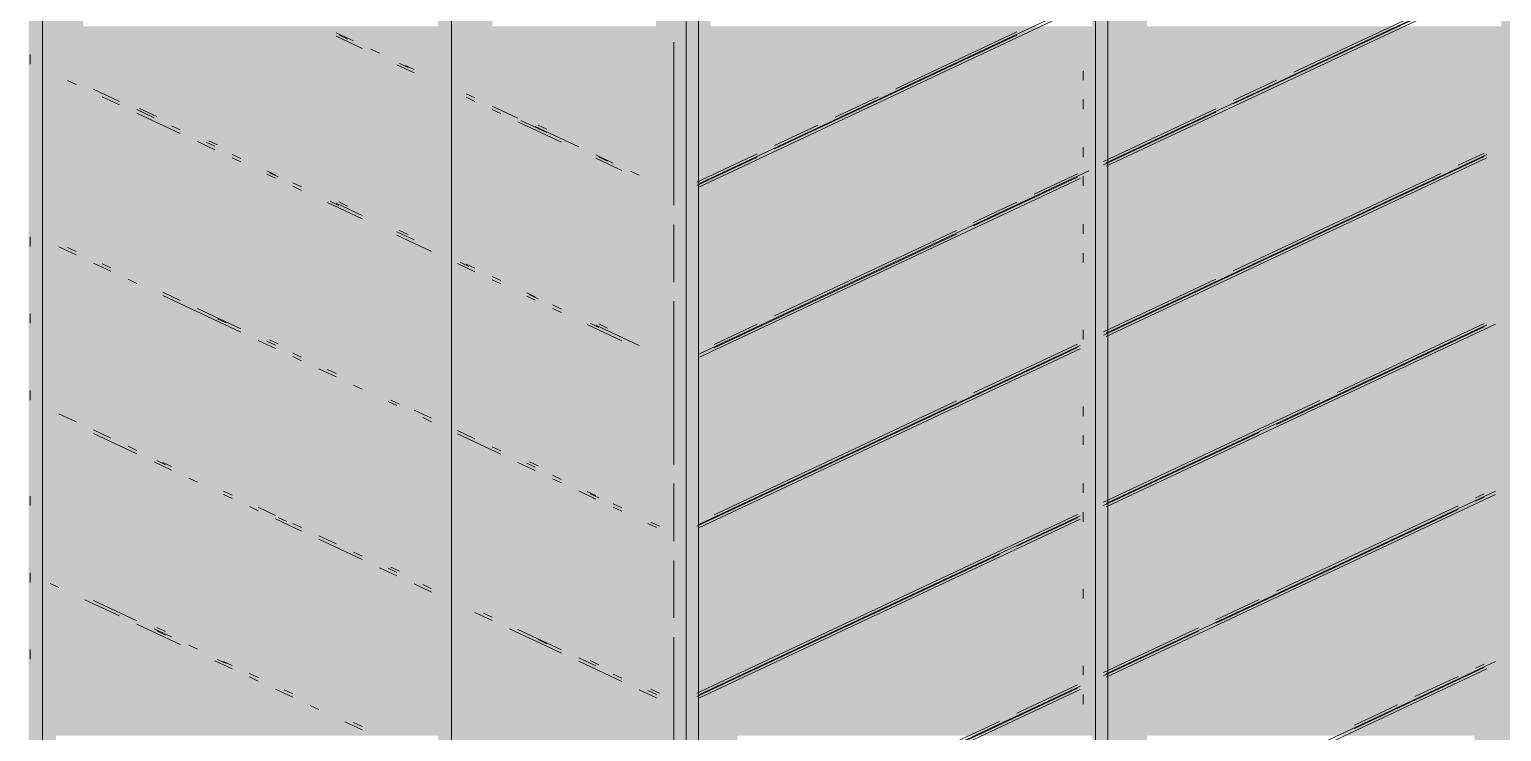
# Paper-space layout '03 3D Building and Roof' of a CAD drawing. Header units: millimetres. Extents: x 5 to 415, y 5 to 292.
# Drawn here: x 215.16 to 224.16, y 214.52 to 218.81 of the extents above; entities that cross this region are included whole.
import ezdxf

# ---------------------------------------------------------------- set-up
doc = ezdxf.new("R2010")
doc.units = ezdxf.units.MM
doc.layers.add('EXISTING', color=7, linetype='Continuous')
doc.layers.add('IMAGES', color=7, linetype='Continuous')

# ---------------------------------------------------------------- blocks, each defined once
blk = doc.blocks.new('SHEET_03')
at = {"layer": 'EXISTING', "color": 250, "lineweight": 9}
for p, q in [((215.2427, 225.6024), (215.2427, 208.9509)), ((221.677, 224.9764), (221.677, 208.3248)), ((221.752, 208.3601), (221.752, 225.0116)), ((217.7431, 224.4286), (217.7431, 207.777)), ((219.1767, 223.8025), (219.1767, 207.151)), ((219.2517, 207.1862), (219.2517, 223.8377)), ((221.7424, 217.9992), (224.0687, 219.0914)), ((221.7424, 217.9784), (224.0687, 219.0706)), ((222.5188, 218.3586), (224.052, 219.0784)), ((224.052, 219.0992), (222.8889, 218.5531)), ((219.2574, 217.8525), (221.6366, 218.9695)), ((219.2574, 217.8733), (221.5837, 218.9655)), ((217.0368, 218.7931), (217.1427, 218.7434)), ((217.0368, 218.7723), (217.1957, 218.6977)), ((217.0535, 218.7801), (217.1064, 218.7552)), ((219.7166, 218.0838), (221.197, 218.7788)), ((221.197, 218.7996), (220.4568, 218.4521)), ((217.2486, 218.6937), (217.3015, 218.6688)), ((219.1016, 217.74), (219.1016, 218.7367)), ((215.1677, 218.6018), (215.1677, 218.6604)), ((217.4074, 218.5983), (217.5133, 218.5486)), ((217.4241, 218.6061), (217.477, 218.5812)), ((217.4604, 218.5942), (217.5133, 218.5694)), ((215.3955, 218.5021), (215.4485, 218.4772)), ((221.602, 218.5034), (221.602, 218.5621)), ((222.7831, 218.5035), (222.5188, 218.3794)), ((215.5544, 218.4483), (215.7132, 218.3738)), ((215.6073, 218.4027), (215.7132, 218.3529)), ((217.831, 218.4202), (217.8839, 218.3954)), ((217.831, 218.3994), (217.8839, 218.3746)), ((220.351, 218.4024), (220.0867, 218.2783)), ((215.8191, 218.324), (215.925, 218.2743)), ((215.8191, 218.3032), (216.0838, 218.179)), ((215.9417, 218.2822), (215.8358, 218.3319)), ((217.9898, 218.3457), (218.1486, 218.2711)), ((217.9898, 218.3249), (218.0428, 218.3)), ((221.602, 218.3275), (221.602, 218.3862)), ((222.413, 218.3297), (221.7257, 218.0071)), ((221.7257, 217.9863), (222.413, 218.3089)), ((216.0309, 218.2246), (216.0838, 218.1998)), ((218.1486, 218.2503), (218.4134, 218.126)), ((218.1653, 218.2581), (218.3242, 218.1836)), ((218.2545, 218.2214), (218.5193, 218.0971)), ((218.3242, 218.2044), (218.2712, 218.2292)), ((219.9809, 218.2287), (219.7166, 218.1046)), ((216.1897, 218.1292), (216.2956, 218.0795)), ((216.2427, 218.1252), (216.2956, 218.1003)), ((216.3123, 218.1082), (216.2593, 218.133)), ((216.4015, 218.0506), (216.4544, 218.0258)), ((218.6251, 218.0474), (218.731, 217.9977)), ((218.6418, 218.0344), (218.6948, 218.0096)), ((219.6108, 218.0549), (219.2407, 217.8812)), ((219.2407, 217.8604), (219.6108, 218.0341)), ((221.602, 218.0344), (221.602, 218.093)), ((221.7257, 216.9455), (224.052, 218.0377)), ((221.7424, 216.9585), (224.0687, 218.0507)), ((224.052, 218.0585), (223.8934, 217.984)), ((216.4015, 218.0298), (216.4544, 218.005)), ((216.6133, 217.9512), (216.6662, 217.9264)), ((218.6251, 218.0266), (218.784, 217.952)), ((218.8369, 217.948), (218.8899, 217.9231)), ((219.2574, 216.8326), (221.6366, 217.9496)), ((221.7424, 216.9377), (224.0687, 218.0299)), ((216.6133, 217.9304), (216.6662, 217.9055)), ((216.6299, 217.9382), (216.6829, 217.9134)), ((216.7721, 217.8766), (216.825, 217.8518)), ((216.7721, 217.8558), (216.825, 217.831)), ((219.2574, 216.8118), (221.5837, 217.904)), ((220.9326, 217.6139), (221.5671, 217.9118)), ((221.5671, 217.9326), (221.3027, 217.8085)), ((221.602, 217.8585), (221.602, 217.9171)), ((223.7877, 217.9344), (222.5188, 217.3387)), ((217.0005, 217.7642), (217.0535, 217.7394)), ((216.9839, 217.7564), (217.1957, 217.657)), ((217.0368, 217.7524), (217.1957, 217.6778)), ((217.1064, 217.7353), (217.0535, 217.7602)), ((221.197, 217.7589), (220.9326, 217.6347)), ((217.477, 217.5613), (217.4241, 217.5862)), ((219.1016, 217.2709), (219.1016, 217.6227)), ((220.8269, 217.5851), (219.7166, 217.0638)), ((221.602, 217.5653), (221.602, 217.6239)), ((215.1677, 217.4878), (215.1677, 217.5464)), ((217.4074, 217.5784), (217.5133, 217.5287)), ((217.4074, 217.5576), (217.6192, 217.4581)), ((219.3465, 216.8693), (220.8269, 217.5643)), ((215.3426, 217.4862), (215.4485, 217.4365)), ((215.3955, 217.4822), (215.4485, 217.4573)), ((221.602, 217.3894), (221.602, 217.448)), ((215.5544, 217.3868), (215.6603, 217.3371)), ((215.6073, 217.3827), (215.6603, 217.3579)), ((217.778, 217.3836), (217.8839, 217.3339)), ((217.7947, 217.3914), (217.8477, 217.3665)), ((217.831, 217.3795), (217.8839, 217.3547)), ((215.7662, 217.2874), (215.8191, 217.2625)), ((217.9898, 217.305), (218.0428, 217.2801)), ((217.9898, 217.2841), (218.0428, 217.2593)), ((222.413, 217.289), (221.7257, 216.9663)), ((215.9779, 217.2088), (216.0838, 217.159)), ((215.9779, 217.1879), (216.4544, 216.9642)), ((218.2016, 217.2055), (218.2545, 217.1807)), ((218.2016, 217.1847), (218.2545, 217.1599)), ((218.2183, 217.1925), (218.2712, 217.1677)), ((219.1016, 216.1569), (219.1016, 217.1537)), ((215.1677, 217.0187), (215.1677, 217.0774)), ((216.1897, 217.1093), (216.4544, 216.9851)), ((216.3123, 217.0466), (216.3652, 217.0218)), ((218.3604, 217.131), (218.4134, 217.1061)), ((218.3604, 217.1101), (218.4134, 217.0853)), ((218.5722, 217.0107), (218.784, 216.9113)), ((218.5889, 217.0186), (218.6418, 216.9937)), ((218.6251, 217.0067), (218.8899, 216.8824)), ((218.6948, 216.9897), (218.6418, 217.0145)), ((219.6108, 217.0142), (219.3465, 216.8901)), ((221.602, 216.9204), (221.602, 216.979)), ((221.7424, 215.897), (224.1216, 217.014)), ((221.7424, 215.9178), (224.0687, 217.01)), ((222.7831, 216.4012), (224.052, 216.997)), ((224.052, 217.0178), (223.1532, 216.5958)), ((216.5603, 216.9145), (216.6662, 216.8648)), ((216.6133, 216.9105), (216.6662, 216.8856)), ((216.6829, 216.8935), (216.6299, 216.9183)), ((219.2407, 215.7789), (221.5671, 216.8711)), ((219.2574, 215.7919), (221.5837, 216.8841)), ((219.2574, 215.7711), (221.5837, 216.8632)), ((221.5671, 216.8919), (220.9326, 216.594)), ((216.7721, 216.8359), (216.825, 216.8111)), ((216.7721, 216.8151), (216.825, 216.7902)), ((216.9309, 216.7405), (217.0368, 216.6908)), ((216.9839, 216.7365), (217.0368, 216.7116)), ((215.1677, 216.5497), (215.1677, 216.6083)), ((217.1427, 216.6411), (217.1957, 216.6163)), ((217.3545, 216.5417), (217.4074, 216.5168)), ((217.3712, 216.5495), (217.4241, 216.5247)), ((220.8269, 216.5444), (219.3465, 215.8494)), ((221.602, 216.4513), (221.602, 216.5099)), ((223.0475, 216.5462), (221.7257, 215.9256)), ((215.3426, 216.4663), (215.4485, 216.4166)), ((217.5133, 216.4879), (217.6192, 216.4382)), ((217.5663, 216.4423), (217.6192, 216.4174)), ((215.5544, 216.3669), (215.6603, 216.3172)), ((215.5544, 216.3461), (215.8191, 216.2218)), ((217.778, 216.3637), (217.8839, 216.3139)), ((217.778, 216.3428), (218.0428, 216.2186)), ((221.602, 216.2754), (221.602, 216.334)), ((221.7257, 215.9048), (222.6774, 216.3516)), ((215.7662, 216.2675), (215.8191, 216.2426)), ((217.9898, 216.2642), (218.0428, 216.2394)), ((215.925, 216.1721), (216.0309, 216.1224)), ((215.9417, 216.1799), (215.9946, 216.155)), ((215.9779, 216.168), (216.0309, 216.1432)), ((218.1486, 216.1689), (218.2545, 216.1191)), ((218.2016, 216.1648), (218.2545, 216.14)), ((218.2712, 216.1478), (218.2183, 216.1726)), ((216.1368, 216.0727), (216.1897, 216.0478)), ((218.3604, 216.0902), (218.4134, 216.0654)), ((218.3604, 216.0694), (218.4134, 216.0446)), ((215.1677, 215.9047), (215.1677, 215.9633)), ((216.3485, 215.994), (216.4015, 215.9692)), ((216.3485, 215.9732), (216.4015, 215.9484)), ((218.5193, 215.9949), (218.6251, 215.9451)), ((218.5722, 215.9908), (218.6251, 215.966)), ((218.5889, 215.9778), (218.6418, 215.953)), ((219.1016, 215.6879), (219.1016, 216.0397)), ((221.602, 215.9822), (221.602, 216.0409)), ((221.7424, 214.8771), (224.1216, 215.9941)), ((221.7424, 214.8563), (224.1216, 215.9732)), ((224.052, 215.9771), (223.9992, 215.9522)), ((216.5074, 215.8987), (216.5603, 215.8738)), ((216.5603, 215.8946), (216.6662, 215.8449)), ((218.731, 215.9163), (218.784, 215.8914)), ((218.731, 215.8954), (218.784, 215.8706)), ((222.413, 215.1868), (223.8934, 215.8818)), ((223.8934, 215.9026), (222.7831, 215.3813)), ((223.9992, 215.9314), (224.052, 215.9562)), ((216.6662, 215.8241), (216.825, 215.7495)), ((216.6829, 215.8319), (216.7358, 215.8071)), ((216.7721, 215.7952), (216.825, 215.7703)), ((218.9428, 215.796), (218.9958, 215.7712)), ((218.9595, 215.8038), (219.0124, 215.779)), ((221.5671, 215.8512), (219.2407, 214.759)), ((219.2574, 214.7512), (221.5837, 215.8433)), ((219.2574, 214.7304), (221.5837, 215.8225)), ((221.197, 215.6566), (221.5671, 215.8303)), ((221.602, 215.8063), (221.602, 215.865)), ((216.9309, 215.7206), (217.0368, 215.6709)), ((216.9309, 215.6998), (217.1957, 215.5755)), ((217.1427, 215.6212), (217.1957, 215.5964)), ((219.2407, 214.7382), (221.0912, 215.607)), ((217.3015, 215.5258), (217.4074, 215.4761)), ((217.3545, 215.5218), (217.4074, 215.4969)), ((217.4241, 215.5048), (217.3712, 215.5296)), ((219.1016, 215.2188), (219.1016, 215.5706)), ((215.1677, 215.4357), (215.1677, 215.4943)), ((215.2897, 215.4296), (215.3426, 215.4048)), ((217.5133, 215.4264), (217.6192, 215.3767)), ((217.5663, 215.4224), (217.6192, 215.3975)), ((221.602, 215.3373), (221.602, 215.3959)), ((215.5014, 215.3302), (215.7132, 215.2308)), ((215.5544, 215.3262), (215.8191, 215.2019)), ((217.8839, 215.2524), (217.9898, 215.2027)), ((217.9369, 215.2484), (217.9898, 215.2235)), ((222.6774, 215.3317), (222.413, 215.2076)), ((215.8191, 215.1811), (216.0838, 215.0568)), ((215.9946, 215.1351), (215.9417, 215.16)), ((222.3073, 215.1579), (221.7257, 214.8849)), ((215.925, 215.1522), (216.0309, 215.1025)), ((215.9417, 215.1392), (215.9946, 215.1143)), ((218.0957, 215.153), (218.4134, 215.0039)), ((218.1486, 215.1489), (218.4134, 215.0247)), ((218.2712, 215.0862), (218.3242, 215.0614)), ((219.1016, 214.1048), (219.1016, 215.1015)), ((221.7257, 214.8641), (222.3073, 215.1371)), ((215.1677, 214.9666), (215.1677, 215.0252)), ((216.1368, 215.0527), (216.1897, 215.0279)), ((218.5193, 214.975), (218.6251, 214.9252)), ((216.2956, 214.9574), (216.4015, 214.9077)), ((216.3123, 214.9652), (216.3652, 214.9403)), ((216.3485, 214.9533), (216.4015, 214.9285)), ((218.5193, 214.9541), (218.784, 214.8299)), ((218.6418, 214.9331), (218.5889, 214.9579)), ((221.602, 214.8682), (221.602, 214.9269)), ((221.7424, 213.8364), (224.1216, 214.9533)), ((221.7424, 213.8155), (224.0687, 214.9077)), ((223.259, 214.5432), (224.052, 214.9155)), ((224.052, 214.9363), (223.9992, 214.9115)), ((216.5074, 214.8788), (216.5603, 214.8539)), ((216.5074, 214.8579), (216.5603, 214.8331)), ((218.731, 214.8755), (218.784, 214.8507)), ((219.2574, 213.7105), (221.5837, 214.8026)), ((221.5671, 214.8104), (221.197, 214.6367)), ((223.8934, 214.8619), (223.6291, 214.7378)), ((216.6662, 214.7834), (216.7721, 214.7337)), ((216.7192, 214.7793), (216.7721, 214.7545)), ((218.8899, 214.7802), (218.9958, 214.7304)), ((218.9428, 214.7761), (218.9958, 214.7513)), ((219.0124, 214.7591), (218.9595, 214.7839)), ((219.2574, 213.6896), (221.5837, 214.7818)), ((220.8269, 214.4421), (221.5671, 214.7896)), ((221.602, 214.6923), (221.602, 214.751)), ((216.878, 214.684), (216.9309, 214.6591)), ((223.5233, 214.6881), (223.259, 214.564)), ((217.0898, 214.5845), (217.1957, 214.5348)), ((217.1427, 214.5805), (217.1957, 214.5556)), ((221.0912, 214.587), (220.8269, 214.4629))]:
    blk.add_line(p, q, dxfattribs=at)
at = {"layer": 'IMAGES', "color": 7}
for points in [[(215.1593, 209), (215.3259, 209), (215.1593, 225.5), (215.3259, 225.5)], [(217.6588, 207.8333), (217.8254, 207.8333), (217.6588, 224.6667), (217.8254, 224.6667)], [(219.1585, 214.8333), (219.3252, 214.8333), (219.1585, 223.8333), (219.3252, 223.8333)], [(221.6581, 217.8333), (221.8247, 217.8333), (221.6581, 222.1667), (221.8247, 222.1667)], [(224.1576, 217.1667), (224.3242, 217.1667), (224.1576, 220), (224.3242, 220)], [(218.9919, 213.8333), (219.1585, 213.8333), (218.9919, 219.8333), (219.1585, 219.8333)], [(215.3259, 218.3333), (215.4925, 218.3333), (215.3259, 219.5), (215.4925, 219.5)], [(217.8254, 218.3333), (217.9921, 218.3333), (217.8254, 219.1667), (217.9921, 219.1667)], [(221.8247, 218.1667), (221.9913, 218.1667), (221.8247, 219), (221.9913, 219)], [(215.4925, 218.6667), (216.8256, 218.6667), (215.4925, 218.8333), (216.8256, 218.8333)], [(216.8256, 218.6667), (217.1589, 218.6667), (216.8256, 218.8333), (217.1589, 218.8333)], [(217.1589, 218.6667), (217.3255, 218.6667), (217.1589, 218.8333), (217.3255, 218.8333)], [(217.3255, 218.6667), (217.6588, 218.6667), (217.3255, 218.8333), (217.6588, 218.8333)], [(217.9921, 218.3333), (218.9919, 218.3333), (217.9921, 218.8333), (218.9919, 218.8333)], [(219.3252, 218.1667), (219.4918, 218.1667), (219.3252, 218.8333), (219.4918, 218.8333)], [(219.4918, 218.6667), (220.9915, 218.6667), (219.4918, 218.8333), (220.9915, 218.8333)], [(220.9915, 218.6667), (221.6581, 218.6667), (220.9915, 218.8333), (221.6581, 218.8333)], [(221.9913, 218.6667), (223.1578, 218.6667), (221.9913, 218.8333), (223.1578, 218.8333)], [(223.1578, 218.6667), (223.8243, 218.6667), (223.1578, 218.8333), (223.8243, 218.8333)], [(223.8243, 218.6667), (223.991, 218.6667), (223.8243, 218.8333), (223.991, 218.8333)], [(223.991, 218), (224.1576, 218), (223.991, 218.8333), (224.1576, 218.8333)], [(215.4925, 218.5), (216.9923, 218.5), (215.4925, 218.6667), (216.9923, 218.6667)], [(216.9923, 218.5), (217.6588, 218.5), (216.9923, 218.6667), (217.6588, 218.6667)], [(219.4918, 218.5), (220.6582, 218.5), (219.4918, 218.6667), (220.6582, 218.6667)], [(220.6582, 218.5), (221.1581, 218.5), (220.6582, 218.6667), (221.1581, 218.6667)], [(221.1581, 218.5), (221.4914, 218.5), (221.1581, 218.6667), (221.4914, 218.6667)], [(221.4914, 217.8333), (221.6581, 217.8333), (221.4914, 218.6667), (221.6581, 218.6667)], [(221.9913, 218.5), (222.8245, 218.5), (221.9913, 218.6667), (222.8245, 218.6667)], [(222.8245, 218.5), (223.491, 218.5), (222.8245, 218.6667), (223.491, 218.6667)], [(223.491, 218.5), (223.991, 218.5), (223.491, 218.6667), (223.991, 218.6667)], [(215.4925, 218.3333), (215.8258, 218.3333), (215.4925, 218.5), (215.8258, 218.5)], [(215.8258, 218.3333), (217.3255, 218.3333), (215.8258, 218.5), (217.3255, 218.5)], [(217.3255, 218.3333), (217.4922, 218.3333), (217.3255, 218.5), (217.4922, 218.5)], [(217.4922, 218.3333), (217.6588, 218.3333), (217.4922, 218.5), (217.6588, 218.5)], [(219.4918, 218.3333), (220.1583, 218.3333), (219.4918, 218.5), (220.1583, 218.5)], [(220.1583, 218.3333), (220.8249, 218.3333), (220.1583, 218.5), (220.8249, 218.5)], [(220.8249, 218.3333), (221.4914, 218.3333), (220.8249, 218.5), (221.4914, 218.5)], [(221.9913, 218.3333), (222.4912, 218.3333), (221.9913, 218.5), (222.4912, 218.5)], [(222.4912, 218.3333), (223.1578, 218.3333), (222.4912, 218.5), (223.1578, 218.5)], [(223.1578, 218.3333), (223.991, 218.3333), (223.1578, 218.5), (223.991, 218.5)], [(215.3259, 218.1667), (215.6592, 218.1667), (215.3259, 218.3333), (215.6592, 218.3333)], [(215.6592, 218.1667), (215.8258, 218.1667), (215.6592, 218.3333), (215.8258, 218.3333)], [(215.8258, 218.1667), (215.9924, 218.1667), (215.8258, 218.3333), (215.9924, 218.3333)], [(215.9924, 218), (216.1591, 218), (215.9924, 218.3333), (216.1591, 218.3333)], [(216.1591, 218.1667), (217.6588, 218.1667), (216.1591, 218.3333), (217.6588, 218.3333)], [(217.8254, 218.1667), (218.1587, 218.1667), (217.8254, 218.3333), (218.1587, 218.3333)], [(218.1587, 218.1667), (218.492, 218.1667), (218.1587, 218.3333), (218.492, 218.3333)], [(218.492, 218.1667), (218.9919, 218.1667), (218.492, 218.3333), (218.9919, 218.3333)], [(219.4918, 218.1667), (219.8251, 218.1667), (219.4918, 218.3333), (219.8251, 218.3333)], [(219.8251, 218.1667), (220.1583, 218.1667), (219.8251, 218.3333), (220.1583, 218.3333)], [(220.1583, 218.1667), (220.325, 218.1667), (220.1583, 218.3333), (220.325, 218.3333)], [(220.325, 218.1667), (220.4916, 218.1667), (220.325, 218.3333), (220.4916, 218.3333)], [(220.4916, 218.1667), (221.4914, 218.1667), (220.4916, 218.3333), (221.4914, 218.3333)], [(221.9913, 218.1667), (222.158, 218.1667), (221.9913, 218.3333), (222.158, 218.3333)], [(222.158, 218.1667), (222.6579, 218.1667), (222.158, 218.3333), (222.6579, 218.3333)], [(222.6579, 218.1667), (223.991, 218.1667), (222.6579, 218.3333), (223.991, 218.3333)], [(215.3259, 217.8333), (215.4925, 217.8333), (215.3259, 218.1667), (215.4925, 218.1667)], [(215.4925, 218), (215.9924, 218), (215.4925, 218.1667), (215.9924, 218.1667)], [(216.1591, 218), (216.4924, 218), (216.1591, 218.1667), (216.4924, 218.1667)], [(216.4924, 218), (217.6588, 218), (216.4924, 218.1667), (217.6588, 218.1667)], [(217.8254, 217.3333), (217.9921, 217.3333), (217.8254, 218.1667), (217.9921, 218.1667)], [(217.9921, 218), (218.1587, 218), (217.9921, 218.1667), (218.1587, 218.1667)], [(218.1587, 218), (218.3253, 218), (218.1587, 218.1667), (218.3253, 218.1667)], [(218.3253, 218), (218.492, 218), (218.3253, 218.1667), (218.492, 218.1667)], [(218.492, 217.8333), (218.6586, 217.8333), (218.492, 218.1667), (218.6586, 218.1667)], [(218.6586, 218), (218.9919, 218), (218.6586, 218.1667), (218.9919, 218.1667)], [(219.3252, 218), (219.4918, 218), (219.3252, 218.1667), (219.4918, 218.1667)], [(219.4918, 218), (220.1583, 218), (219.4918, 218.1667), (220.1583, 218.1667)], [(220.1583, 218), (221.4914, 218), (220.1583, 218.1667), (221.4914, 218.1667)], [(221.8247, 218), (222.3246, 218), (221.8247, 218.1667), (222.3246, 218.1667)], [(222.3246, 218), (223.991, 218), (222.3246, 218.1667), (223.991, 218.1667)], [(215.4925, 217.8333), (216.3257, 217.8333), (215.4925, 218), (216.3257, 218)], [(216.3257, 217.8333), (216.4924, 217.8333), (216.3257, 218), (216.4924, 218)], [(216.4924, 217.8333), (216.8256, 217.8333), (216.4924, 218), (216.8256, 218)], [(216.8256, 217.8333), (217.6588, 217.8333), (216.8256, 218), (217.6588, 218)], [(217.9921, 217.8333), (218.492, 217.8333), (217.9921, 218), (218.492, 218)], [(218.6586, 217.8333), (218.8253, 217.8333), (218.6586, 218), (218.8253, 218)], [(218.8253, 217.6667), (218.9919, 217.6667), (218.8253, 218), (218.9919, 218)], [(219.3252, 217.8333), (219.8251, 217.8333), (219.3252, 218), (219.8251, 218)], [(219.8251, 217.8333), (221.4914, 217.8333), (219.8251, 218), (221.4914, 218)], [(221.8247, 217.1667), (221.9913, 217.1667), (221.8247, 218), (221.9913, 218)], [(221.9913, 217.8333), (223.6577, 217.8333), (221.9913, 218), (223.6577, 218)], [(223.6577, 217.8333), (224.1576, 217.8333), (223.6577, 218), (224.1576, 218)], [(215.3259, 217.6667), (216.659, 217.6667), (215.3259, 217.8333), (216.659, 217.8333)], [(216.659, 217.6667), (216.8256, 217.6667), (216.659, 217.8333), (216.8256, 217.8333)], [(216.8256, 217.6667), (217.3255, 217.6667), (216.8256, 217.8333), (217.3255, 217.8333)], [(217.3255, 217.6667), (217.6588, 217.6667), (217.3255, 217.8333), (217.6588, 217.8333)], [(217.9921, 217.6667), (218.8253, 217.6667), (217.9921, 217.8333), (218.8253, 217.8333)], [(219.3252, 217), (219.4918, 217), (219.3252, 217.8333), (219.4918, 217.8333)], [(219.4918, 217.6667), (220.9915, 217.6667), (219.4918, 217.8333), (220.9915, 217.8333)], [(220.9915, 217.6667), (221.4914, 217.6667), (220.9915, 217.8333), (221.4914, 217.8333)], [(221.4914, 217.6667), (221.8247, 217.6667), (221.4914, 217.8333), (221.8247, 217.8333)], [(221.9913, 217.6667), (223.3244, 217.6667), (221.9913, 217.8333), (223.3244, 217.8333)], [(223.3244, 217.6667), (223.8243, 217.6667), (223.3244, 217.8333), (223.8243, 217.8333)], [(223.8243, 217.6667), (223.991, 217.6667), (223.8243, 217.8333), (223.991, 217.8333)], [(223.991, 217), (224.1576, 217), (223.991, 217.8333), (224.1576, 217.8333)], [(215.3259, 217.5), (215.4925, 217.5), (215.3259, 217.6667), (215.4925, 217.6667)], [(215.4925, 217.5), (216.9923, 217.5), (215.4925, 217.6667), (216.9923, 217.6667)], [(216.9923, 217.5), (217.1589, 217.5), (216.9923, 217.6667), (217.1589, 217.6667)], [(217.1589, 217.5), (217.4922, 217.5), (217.1589, 217.6667), (217.4922, 217.6667)], [(217.4922, 217.5), (217.6588, 217.5), (217.4922, 217.6667), (217.6588, 217.6667)], [(217.9921, 217.3333), (218.9919, 217.3333), (217.9921, 217.6667), (218.9919, 217.6667)], [(219.4918, 217.5), (220.6582, 217.5), (219.4918, 217.6667), (220.6582, 217.6667)], [(220.6582, 217.5), (221.3248, 217.5), (220.6582, 217.6667), (221.3248, 217.6667)], [(221.3248, 217.5), (221.4914, 217.5), (221.3248, 217.6667), (221.4914, 217.6667)], [(221.4914, 216.8333), (221.6581, 216.8333), (221.4914, 217.6667), (221.6581, 217.6667)], [(221.6581, 216.8333), (221.8247, 216.8333), (221.6581, 217.6667), (221.8247, 217.6667)], [(221.9913, 217.5), (222.9911, 217.5), (221.9913, 217.6667), (222.9911, 217.6667)], [(222.9911, 217.5), (223.491, 217.5), (222.9911, 217.6667), (223.491, 217.6667)], [(223.491, 217.5), (223.991, 217.5), (223.491, 217.6667), (223.991, 217.6667)], [(215.3259, 217.3333), (215.4925, 217.3333), (215.3259, 217.5), (215.4925, 217.5)], [(215.4925, 217.3333), (215.6592, 217.3333), (215.4925, 217.5), (215.6592, 217.5)], [(215.6592, 217.3333), (217.3255, 217.3333), (215.6592, 217.5), (217.3255, 217.5)], [(217.3255, 217.3333), (217.4922, 217.3333), (217.3255, 217.5), (217.4922, 217.5)], [(217.4922, 217.3333), (217.6588, 217.3333), (217.4922, 217.5), (217.6588, 217.5)], [(219.4918, 217.3333), (220.325, 217.3333), (219.4918, 217.5), (220.325, 217.5)], [(220.325, 217.3333), (220.9915, 217.3333), (220.325, 217.5), (220.9915, 217.5)], [(220.9915, 217.3333), (221.4914, 217.3333), (220.9915, 217.5), (221.4914, 217.5)], [(221.9913, 217.3333), (222.6579, 217.3333), (221.9913, 217.5), (222.6579, 217.5)], [(222.6579, 217.3333), (223.1578, 217.3333), (222.6579, 217.5), (223.1578, 217.5)], [(223.1578, 217.3333), (223.991, 217.3333), (223.1578, 217.5), (223.991, 217.5)], [(215.3259, 217.1667), (215.9924, 217.1667), (215.3259, 217.3333), (215.9924, 217.3333)], [(215.9924, 217.1667), (217.6588, 217.1667), (215.9924, 217.3333), (217.6588, 217.3333)], [(217.8254, 217.1667), (218.1587, 217.1667), (217.8254, 217.3333), (218.1587, 217.3333)], [(218.1587, 217.1667), (218.9919, 217.1667), (218.1587, 217.3333), (218.9919, 217.3333)], [(219.4918, 217.1667), (219.9917, 217.1667), (219.4918, 217.3333), (219.9917, 217.3333)], [(219.9917, 217.1667), (220.6582, 217.1667), (219.9917, 217.3333), (220.6582, 217.3333)], [(220.6582, 217.1667), (221.4914, 217.1667), (220.6582, 217.3333), (221.4914, 217.3333)], [(221.9913, 217.1667), (222.158, 217.1667), (221.9913, 217.3333), (222.158, 217.3333)], [(222.158, 217.1667), (222.8245, 217.1667), (222.158, 217.3333), (222.8245, 217.3333)], [(222.8245, 217.1667), (223.991, 217.1667), (222.8245, 217.3333), (223.991, 217.3333)], [(215.3259, 216.5), (215.4925, 216.5), (215.3259, 217.1667), (215.4925, 217.1667)], [(215.4925, 217), (215.9924, 217), (215.4925, 217.1667), (215.9924, 217.1667)], [(215.9924, 217), (216.3257, 217), (215.9924, 217.1667), (216.3257, 217.1667)], [(216.3257, 217), (216.4924, 217), (216.3257, 217.1667), (216.4924, 217.1667)], [(216.4924, 217), (217.6588, 217), (216.4924, 217.1667), (217.6588, 217.1667)], [(217.8254, 216.3333), (217.9921, 216.3333), (217.8254, 217.1667), (217.9921, 217.1667)], [(217.9921, 217), (218.1587, 217), (217.9921, 217.1667), (218.1587, 217.1667)], [(218.1587, 217), (218.3253, 217), (218.1587, 217.1667), (218.3253, 217.1667)], [(218.3253, 217), (218.492, 217), (218.3253, 217.1667), (218.492, 217.1667)], [(218.492, 217), (218.9919, 217), (218.492, 217.1667), (218.9919, 217.1667)], [(219.4918, 217), (219.6584, 217), (219.4918, 217.1667), (219.6584, 217.1667)], [(219.6584, 217), (220.325, 217), (219.6584, 217.1667), (220.325, 217.1667)], [(220.325, 217), (221.4914, 217), (220.325, 217.1667), (221.4914, 217.1667)], [(221.8247, 217), (222.4912, 217), (221.8247, 217.1667), (222.4912, 217.1667)], [(222.4912, 217), (223.991, 217), (222.4912, 217.1667), (223.991, 217.1667)], [(224.1576, 217), (224.4909, 217), (224.1576, 217.1667), (224.4909, 217.1667)], [(215.4925, 216.8333), (216.1591, 216.8333), (215.4925, 217), (216.1591, 217)], [(216.1591, 216.8333), (216.3257, 216.8333), (216.1591, 217), (216.3257, 217)], [(216.3257, 216.8333), (216.4924, 216.8333), (216.3257, 217), (216.4924, 217)], [(216.4924, 216.8333), (216.8256, 216.8333), (216.4924, 217), (216.8256, 217)], [(216.8256, 216.8333), (217.6588, 216.8333), (216.8256, 217), (217.6588, 217)], [(217.9921, 216.8333), (218.3253, 216.8333), (217.9921, 217), (218.3253, 217)], [(218.3253, 216.8333), (218.6586, 216.8333), (218.3253, 217), (218.6586, 217)], [(218.6586, 216.8333), (218.8253, 216.8333), (218.6586, 217), (218.8253, 217)], [(218.8253, 216.6667), (218.9919, 216.6667), (218.8253, 217), (218.9919, 217)], [(219.3252, 216.8333), (219.9917, 216.8333), (219.3252, 217), (219.9917, 217)], [(219.9917, 216.8333), (221.4914, 216.8333), (219.9917, 217), (221.4914, 217)], [(221.8247, 216.8333), (222.158, 216.8333), (221.8247, 217), (222.158, 217)], [(222.158, 216.8333), (223.6577, 216.8333), (222.158, 217), (223.6577, 217)], [(223.6577, 216.8333), (224.1576, 216.8333), (223.6577, 217), (224.1576, 217)], [(224.1576, 216.1667), (224.3242, 216.1667), (224.1576, 217), (224.3242, 217)], [(215.4925, 216.6667), (216.4924, 216.6667), (215.4925, 216.8333), (216.4924, 216.8333)], [(216.4924, 216.6667), (217.1589, 216.6667), (216.4924, 216.8333), (217.1589, 216.8333)], [(217.1589, 216.6667), (217.6588, 216.6667), (217.1589, 216.8333), (217.6588, 216.8333)], [(217.9921, 216.6667), (218.8253, 216.6667), (217.9921, 216.8333), (218.8253, 216.8333)], [(219.3252, 216.1667), (219.4918, 216.1667), (219.3252, 216.8333), (219.4918, 216.8333)], [(219.4918, 216.6667), (221.1581, 216.6667), (219.4918, 216.8333), (221.1581, 216.8333)], [(221.1581, 216.6667), (221.4914, 216.6667), (221.1581, 216.8333), (221.4914, 216.8333)], [(221.4914, 216.6667), (221.8247, 216.6667), (221.4914, 216.8333), (221.8247, 216.8333)], [(221.8247, 216.1667), (221.9913, 216.1667), (221.8247, 216.8333), (221.9913, 216.8333)], [(221.9913, 216.6667), (223.3244, 216.6667), (221.9913, 216.8333), (223.3244, 216.8333)], [(223.3244, 216.6667), (224.1576, 216.6667), (223.3244, 216.8333), (224.1576, 216.8333)], [(215.4925, 216.5), (216.8256, 216.5), (215.4925, 216.6667), (216.8256, 216.6667)], [(216.8256, 216.5), (216.9923, 216.5), (216.8256, 216.6667), (216.9923, 216.6667)], [(216.9923, 216.5), (217.1589, 216.5), (216.9923, 216.6667), (217.1589, 216.6667)], [(217.1589, 216.5), (217.3255, 216.5), (217.1589, 216.6667), (217.3255, 216.6667)], [(217.3255, 216.5), (217.6588, 216.5), (217.3255, 216.6667), (217.6588, 216.6667)], [(217.9921, 216.3333), (218.9919, 216.3333), (217.9921, 216.6667), (218.9919, 216.6667)], [(219.4918, 216.5), (220.8249, 216.5), (219.4918, 216.6667), (220.8249, 216.6667)], [(220.8249, 216.5), (221.3248, 216.5), (220.8249, 216.6667), (221.3248, 216.6667)], [(221.3248, 216.5), (221.4914, 216.5), (221.3248, 216.6667), (221.4914, 216.6667)], [(221.4914, 215.8333), (221.6581, 215.8333), (221.4914, 216.6667), (221.6581, 216.6667)], [(221.6581, 216), (221.8247, 216), (221.6581, 216.6667), (221.8247, 216.6667)], [(221.9913, 216.5), (222.9911, 216.5), (221.9913, 216.6667), (222.9911, 216.6667)], [(222.9911, 216.5), (223.6577, 216.5), (222.9911, 216.6667), (223.6577, 216.6667)], [(223.6577, 216.5), (223.991, 216.5), (223.6577, 216.6667), (223.991, 216.6667)], [(223.991, 216), (224.1576, 216), (223.991, 216.6667), (224.1576, 216.6667)], [(215.3259, 216.3333), (215.4925, 216.3333), (215.3259, 216.5), (215.4925, 216.5)], [(215.4925, 216.3333), (215.6592, 216.3333), (215.4925, 216.5), (215.6592, 216.5)], [(215.6592, 216.3333), (217.3255, 216.3333), (215.6592, 216.5), (217.3255, 216.5)], [(217.3255, 216.3333), (217.4922, 216.3333), (217.3255, 216.5), (217.4922, 216.5)], [(217.4922, 216.3333), (217.6588, 216.3333), (217.4922, 216.5), (217.6588, 216.5)], [(219.4918, 216.3333), (220.4916, 216.3333), (219.4918, 216.5), (220.4916, 216.5)], [(220.4916, 216.3333), (221.1581, 216.3333), (220.4916, 216.5), (221.1581, 216.5)], [(221.1581, 216.3333), (221.4914, 216.3333), (221.1581, 216.5), (221.4914, 216.5)], [(221.9913, 216.3333), (222.6579, 216.3333), (221.9913, 216.5), (222.6579, 216.5)], [(222.6579, 216.3333), (223.1578, 216.3333), (222.6579, 216.5), (223.1578, 216.5)], [(223.1578, 216.3333), (223.991, 216.3333), (223.1578, 216.5), (223.991, 216.5)], [(215.3259, 216.1667), (215.6592, 216.1667), (215.3259, 216.3333), (215.6592, 216.3333)], [(215.6592, 216.1667), (215.8258, 216.1667), (215.6592, 216.3333), (215.8258, 216.3333)], [(215.8258, 216.1667), (215.9924, 216.1667), (215.8258, 216.3333), (215.9924, 216.3333)], [(215.9924, 216.1667), (217.6588, 216.1667), (215.9924, 216.3333), (217.6588, 216.3333)], [(217.8254, 216.1667), (217.9921, 216.1667), (217.8254, 216.3333), (217.9921, 216.3333)], [(217.9921, 216.1667), (218.1587, 216.1667), (217.9921, 216.3333), (218.1587, 216.3333)], [(218.1587, 216.1667), (218.9919, 216.1667), (218.1587, 216.3333), (218.9919, 216.3333)], [(219.4918, 216.1667), (219.9917, 216.1667), (219.4918, 216.3333), (219.9917, 216.3333)], [(219.9917, 216.1667), (220.6582, 216.1667), (219.9917, 216.3333), (220.6582, 216.3333)], [(220.6582, 216.1667), (221.4914, 216.1667), (220.6582, 216.3333), (221.4914, 216.3333)], [(221.9913, 216.1667), (222.3246, 216.1667), (221.9913, 216.3333), (222.3246, 216.3333)], [(222.3246, 216.1667), (222.9911, 216.1667), (222.3246, 216.3333), (222.9911, 216.3333)], [(222.9911, 216.1667), (223.991, 216.1667), (222.9911, 216.3333), (223.991, 216.3333)], [(215.3259, 215.3333), (215.4925, 215.3333), (215.3259, 216.1667), (215.4925, 216.1667)], [(215.4925, 216), (215.6592, 216), (215.4925, 216.1667), (215.6592, 216.1667)], [(215.6592, 216), (216.3257, 216), (215.6592, 216.1667), (216.3257, 216.1667)], [(216.3257, 216), (217.6588, 216), (216.3257, 216.1667), (217.6588, 216.1667)], [(217.8254, 216), (218.1587, 216), (217.8254, 216.1667), (218.1587, 216.1667)], [(218.1587, 216), (218.3253, 216), (218.1587, 216.1667), (218.3253, 216.1667)], [(218.3253, 215.8333), (218.492, 215.8333), (218.3253, 216.1667), (218.492, 216.1667)], [(218.492, 216), (218.9919, 216), (218.492, 216.1667), (218.9919, 216.1667)], [(219.3252, 216), (219.6584, 216), (219.3252, 216.1667), (219.6584, 216.1667)], [(219.6584, 216), (220.325, 216), (219.6584, 216.1667), (220.325, 216.1667)], [(220.325, 216), (221.4914, 216), (220.325, 216.1667), (221.4914, 216.1667)], [(221.8247, 216), (222.4912, 216), (221.8247, 216.1667), (222.4912, 216.1667)], [(222.4912, 216), (223.991, 216), (222.4912, 216.1667), (223.991, 216.1667)], [(224.1576, 216), (224.4909, 216), (224.1576, 216.1667), (224.4909, 216.1667)], [(215.4925, 215.8333), (216.1591, 215.8333), (215.4925, 216), (216.1591, 216)], [(216.1591, 215.8333), (216.659, 215.8333), (216.1591, 216), (216.659, 216)], [(216.659, 215.8333), (217.6588, 215.8333), (216.659, 216), (217.6588, 216)], [(217.8254, 215.1667), (217.9921, 215.1667), (217.8254, 216), (217.9921, 216)], [(217.9921, 215.8333), (218.3253, 215.8333), (217.9921, 216), (218.3253, 216)], [(218.492, 215.8333), (218.8253, 215.8333), (218.492, 216), (218.8253, 216)], [(218.8253, 215.8333), (218.9919, 215.8333), (218.8253, 216), (218.9919, 216)], [(219.3252, 215.6667), (219.6584, 215.6667), (219.3252, 216), (219.6584, 216)], [(219.6584, 215.8333), (219.8251, 215.8333), (219.6584, 216), (219.8251, 216)], [(219.8251, 215.8333), (219.9917, 215.8333), (219.8251, 216), (219.9917, 216)], [(219.9917, 215.8333), (221.4914, 215.8333), (219.9917, 216), (221.4914, 216)], [(221.6581, 215.8333), (221.9913, 215.8333), (221.6581, 216), (221.9913, 216)], [(221.9913, 215.8333), (222.158, 215.8333), (221.9913, 216), (222.158, 216)], [(222.158, 215.8333), (223.8243, 215.8333), (222.158, 216), (223.8243, 216)], [(223.8243, 215.8333), (223.991, 215.8333), (223.8243, 216), (223.991, 216)], [(223.991, 215.8333), (224.3242, 215.8333), (223.991, 216), (224.3242, 216)], [(215.4925, 215.6667), (216.4924, 215.6667), (215.4925, 215.8333), (216.4924, 215.8333)], [(216.4924, 215.6667), (216.659, 215.6667), (216.4924, 215.8333), (216.659, 215.8333)], [(216.659, 215.6667), (216.9923, 215.6667), (216.659, 215.8333), (216.9923, 215.8333)], [(216.9923, 215.6667), (217.1589, 215.6667), (216.9923, 215.8333), (217.1589, 215.8333)], [(217.1589, 215.6667), (217.6588, 215.6667), (217.1589, 215.8333), (217.6588, 215.8333)], [(217.9921, 215.6667), (218.6586, 215.6667), (217.9921, 215.8333), (218.6586, 215.8333)], [(218.6586, 215.6667), (218.9919, 215.6667), (218.6586, 215.8333), (218.9919, 215.8333)], [(219.6584, 215.6667), (221.1581, 215.6667), (219.6584, 215.8333), (221.1581, 215.8333)], [(221.1581, 215.6667), (221.4914, 215.6667), (221.1581, 215.8333), (221.4914, 215.8333)], [(221.4914, 215.6667), (221.8247, 215.6667), (221.4914, 215.8333), (221.8247, 215.8333)], [(221.8247, 215.1667), (221.9913, 215.1667), (221.8247, 215.8333), (221.9913, 215.8333)], [(221.9913, 215.6667), (223.491, 215.6667), (221.9913, 215.8333), (223.491, 215.8333)], [(223.491, 215.6667), (224.1576, 215.6667), (223.491, 215.8333), (224.1576, 215.8333)], [(224.1576, 213.8333), (224.3242, 213.8333), (224.1576, 215.8333), (224.3242, 215.8333)], [(215.4925, 215.5), (216.8256, 215.5), (215.4925, 215.6667), (216.8256, 215.6667)], [(216.8256, 215.5), (216.9923, 215.5), (216.8256, 215.6667), (216.9923, 215.6667)], [(216.9923, 215.5), (217.1589, 215.5), (216.9923, 215.6667), (217.1589, 215.6667)], [(217.1589, 215.3333), (217.3255, 215.3333), (217.1589, 215.6667), (217.3255, 215.6667)], [(217.3255, 215.5), (217.6588, 215.5), (217.3255, 215.6667), (217.6588, 215.6667)], [(217.9921, 215.1667), (218.9919, 215.1667), (217.9921, 215.6667), (218.9919, 215.6667)], [(219.3252, 215), (219.4918, 215), (219.3252, 215.6667), (219.4918, 215.6667)], [(219.4918, 215.5), (220.8249, 215.5), (219.4918, 215.6667), (220.8249, 215.6667)], [(220.8249, 215.5), (221.6581, 215.5), (220.8249, 215.6667), (221.6581, 215.6667)], [(221.6581, 211.8333), (221.8247, 211.8333), (221.6581, 215.6667), (221.8247, 215.6667)], [(221.9913, 215.5), (223.1578, 215.5), (221.9913, 215.6667), (223.1578, 215.6667)], [(223.1578, 215.5), (223.6577, 215.5), (223.1578, 215.6667), (223.6577, 215.6667)], [(223.6577, 215.5), (223.991, 215.5), (223.6577, 215.6667), (223.991, 215.6667)], [(223.991, 214.8333), (224.1576, 214.8333), (223.991, 215.6667), (224.1576, 215.6667)], [(215.4925, 215.3333), (217.1589, 215.3333), (215.4925, 215.5), (217.1589, 215.5)], [(217.3255, 215.3333), (217.4922, 215.3333), (217.3255, 215.5), (217.4922, 215.5)], [(217.4922, 215.1667), (217.6588, 215.1667), (217.4922, 215.5), (217.6588, 215.5)], [(219.4918, 215.3333), (220.6582, 215.3333), (219.4918, 215.5), (220.6582, 215.5)], [(220.6582, 215.3333), (221.1581, 215.3333), (220.6582, 215.5), (221.1581, 215.5)], [(221.1581, 215.3333), (221.4914, 215.3333), (221.1581, 215.5), (221.4914, 215.5)], [(221.4914, 214.8333), (221.6581, 214.8333), (221.4914, 215.5), (221.6581, 215.5)], [(221.9913, 215.3333), (222.8245, 215.3333), (221.9913, 215.5), (222.8245, 215.5)], [(222.8245, 215.3333), (223.3244, 215.3333), (222.8245, 215.5), (223.3244, 215.5)], [(223.3244, 215.3333), (223.991, 215.3333), (223.3244, 215.5), (223.991, 215.5)], [(215.3259, 215.1667), (215.9924, 215.1667), (215.3259, 215.3333), (215.9924, 215.3333)], [(215.9924, 215.1667), (217.4922, 215.1667), (215.9924, 215.3333), (217.4922, 215.3333)], [(219.4918, 215.1667), (220.1583, 215.1667), (219.4918, 215.3333), (220.1583, 215.3333)], [(220.1583, 215.1667), (220.8249, 215.1667), (220.1583, 215.3333), (220.8249, 215.3333)], [(220.8249, 215.1667), (221.4914, 215.1667), (220.8249, 215.3333), (221.4914, 215.3333)], [(221.9913, 215.1667), (222.4912, 215.1667), (221.9913, 215.3333), (222.4912, 215.3333)], [(222.4912, 215.1667), (222.9911, 215.1667), (222.4912, 215.3333), (222.9911, 215.3333)], [(222.9911, 215.1667), (223.991, 215.1667), (222.9911, 215.3333), (223.991, 215.3333)], [(215.3259, 214.6667), (215.4925, 214.6667), (215.3259, 215.1667), (215.4925, 215.1667)], [(215.4925, 215), (215.6592, 215), (215.4925, 215.1667), (215.6592, 215.1667)], [(215.6592, 215), (215.8258, 215), (215.6592, 215.1667), (215.8258, 215.1667)], [(215.8258, 215), (215.9924, 215), (215.8258, 215.1667), (215.9924, 215.1667)], [(215.9924, 214.8333), (216.1591, 214.8333), (215.9924, 215.1667), (216.1591, 215.1667)], [(216.1591, 215), (217.6588, 215), (216.1591, 215.1667), (217.6588, 215.1667)], [(217.8254, 215), (217.9921, 215), (217.8254, 215.1667), (217.9921, 215.1667)], [(217.9921, 215), (218.1587, 215), (217.9921, 215.1667), (218.1587, 215.1667)], [(218.1587, 215), (218.492, 215), (218.1587, 215.1667), (218.492, 215.1667)], [(218.492, 215), (218.9919, 215), (218.492, 215.1667), (218.9919, 215.1667)], [(219.4918, 215), (219.8251, 215), (219.4918, 215.1667), (219.8251, 215.1667)], [(219.8251, 215), (220.4916, 215), (219.8251, 215.1667), (220.4916, 215.1667)], [(220.4916, 215), (221.4914, 215), (220.4916, 215.1667), (221.4914, 215.1667)], [(221.8247, 215), (222.6579, 215), (221.8247, 215.1667), (222.6579, 215.1667)], [(222.6579, 215), (223.991, 215), (222.6579, 215.1667), (223.991, 215.1667)], [(215.4925, 214.8333), (215.9924, 214.8333), (215.4925, 215), (215.9924, 215)], [(216.1591, 214.8333), (216.3257, 214.8333), (216.1591, 215), (216.3257, 215)], [(216.3257, 214.8333), (216.4924, 214.8333), (216.3257, 215), (216.4924, 215)], [(216.4924, 214.8333), (217.6588, 214.8333), (216.4924, 215), (217.6588, 215)], [(217.8254, 214.1667), (217.9921, 214.1667), (217.8254, 215), (217.9921, 215)], [(217.9921, 214.8333), (218.3253, 214.8333), (217.9921, 215), (218.3253, 215)], [(218.3253, 214.8333), (218.492, 214.8333), (218.3253, 215), (218.492, 215)], [(218.492, 214.8333), (218.6586, 214.8333), (218.492, 215), (218.6586, 215)], [(218.6586, 214.8333), (218.8253, 214.8333), (218.6586, 215), (218.8253, 215)], [(218.8253, 214.8333), (218.9919, 214.8333), (218.8253, 215), (218.9919, 215)], [(219.3252, 214.8333), (219.9917, 214.8333), (219.3252, 215), (219.9917, 215)], [(219.9917, 214.8333), (221.4914, 214.8333), (219.9917, 215), (221.4914, 215)], [(221.8247, 214.8333), (222.3246, 214.8333), (221.8247, 215), (222.3246, 215)], [(222.3246, 214.8333), (223.991, 214.8333), (222.3246, 215), (223.991, 215)], [(215.4925, 214.6667), (216.4924, 214.6667), (215.4925, 214.8333), (216.4924, 214.8333)], [(216.4924, 214.6667), (216.8256, 214.6667), (216.4924, 214.8333), (216.8256, 214.8333)], [(216.8256, 214.6667), (217.6588, 214.6667), (216.8256, 214.8333), (217.6588, 214.8333)], [(217.9921, 214.6667), (218.6586, 214.6667), (217.9921, 214.8333), (218.6586, 214.8333)], [(218.6586, 214.6667), (218.9919, 214.6667), (218.6586, 214.8333), (218.9919, 214.8333)], [(219.1585, 214.6667), (219.4918, 214.6667), (219.1585, 214.8333), (219.4918, 214.8333)], [(219.4918, 214.6667), (219.6584, 214.6667), (219.4918, 214.8333), (219.6584, 214.8333)], [(219.6584, 214.6667), (221.3248, 214.6667), (219.6584, 214.8333), (221.3248, 214.8333)], [(221.3248, 214.6667), (221.6581, 214.6667), (221.3248, 214.8333), (221.6581, 214.8333)], [(221.8247, 214), (221.9913, 214), (221.8247, 214.8333), (221.9913, 214.8333)], [(221.9913, 214.6667), (223.6577, 214.6667), (221.9913, 214.8333), (223.6577, 214.8333)], [(223.6577, 214.6667), (224.1576, 214.6667), (223.6577, 214.8333), (224.1576, 214.8333)], [(215.3259, 214.5), (216.659, 214.5), (215.3259, 214.6667), (216.659, 214.6667)], [(216.659, 214.5), (217.3255, 214.5), (216.659, 214.6667), (217.3255, 214.6667)], [(217.3255, 214.5), (217.6588, 214.5), (217.3255, 214.6667), (217.6588, 214.6667)], [(217.9921, 214.1667), (218.9919, 214.1667), (217.9921, 214.6667), (218.9919, 214.6667)], [(219.1585, 210.6667), (219.3252, 210.6667), (219.1585, 214.6667), (219.3252, 214.6667)], [(219.3252, 214), (219.4918, 214), (219.3252, 214.6667), (219.4918, 214.6667)], [(219.4918, 214.5), (220.9915, 214.5), (219.4918, 214.6667), (220.9915, 214.6667)], [(220.9915, 214.5), (221.6581, 214.5), (220.9915, 214.6667), (221.6581, 214.6667)], [(221.9913, 214.5), (223.1578, 214.5), (221.9913, 214.6667), (223.1578, 214.6667)], [(223.1578, 214.5), (223.8243, 214.5), (223.1578, 214.6667), (223.8243, 214.6667)], [(223.8243, 214.5), (223.991, 214.5), (223.8243, 214.6667), (223.991, 214.6667)], [(223.991, 213.8333), (224.1576, 213.8333), (223.991, 214.6667), (224.1576, 214.6667)]]:
    blk.add_solid(points, dxfattribs=at)

psp = doc.layouts.new('03 3D Building and Roof')

# ---------------------------------------------------------------- block references
psp.add_blockref('SHEET_03', (0, 0))

doc.saveas('drawing.dxf')
